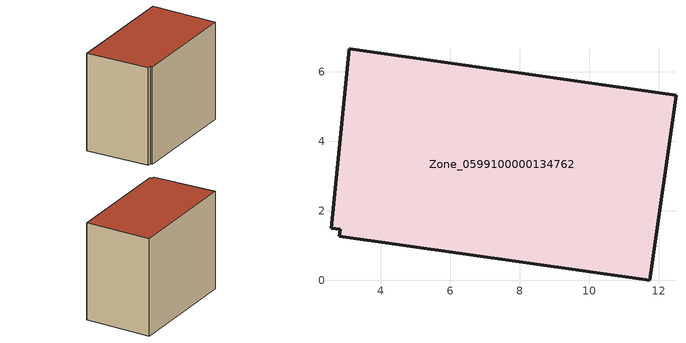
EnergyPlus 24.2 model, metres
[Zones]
Zone_0599100000134762
 floor ground (C_G): 3.09,6.67 12.49,5.33 11.74,0 2.81,1.27 2.84,1.47 2.59,1.5 z0
 wall outside (C_F): 2.81,1.27 11.74,0 12.49,5.33 3.09,6.67 2.59,1.5 2.84,1.47 2.81,1.27 z0:7.99
 roof outside (C_R): 3.09,6.67 2.59,1.5 2.84,1.47 2.81,1.27 11.74,0 12.49,5.33 z7.99
[BUILDING]
Pand.0599100000134762: North Axis=0; Terrain=City; Loads Convergence Tolerance Value=0.04; Temperature Convergence Tolerance Value=0.4; Solar Distribution=FullExterior; Maximum Number of Warmup Days=25; Minimum Number of Warmup Days=1
[Site:Location]
Rotterdam.The.Hague.AP_ZH_NLD Design_Conditions: Latitude=51.96; Longitude=4.45; Time Zone=1; Elevation=-4.5
[SITE:GROUNDTEMPERATURE:BUILDINGSURFACE]
18, 18, 18, 18, 18, 18, 18, 18, 18, 18, 18, 18
[MATERIAL] Thermal Absorptance=0.9; Solar Absorptance=0.7; Visible Absorptance=0.7
Name | Roughness | Thickness | Conductivity | Density | Specific Heat
G.TI.1975-1991 | MediumSmooth | 0.15 | 0.288461 | 540 | 1210
F.TI.1975-1991 | Rough | 0.3 | 0.230769 | 1920 | 840
R.TI.1975-1991 | MediumRough | 0.2 | 0.153846 | 1500 | 1000
[CONSTRUCTION]
C_G: G.TI.1975-1991
C_F: F.TI.1975-1991
C_R: R.TI.1975-1991
[ZONE]
Zone_0599100000134762: Type=1; Multiplier=1; Ceiling Height=Autocalculate; Volume=Autocalculate; Floor Area=autocalculate; Part of Total Floor Area=Yes
[ZONEINFILTRATION:DESIGNFLOWRATE]
Infil_Zone_0599100000134762: Zone or ZoneList or Space or SpaceList=Zone_0599100000134762; Schedule=AlwaysOn; Design Flow Rate Calculation Method=Flow/Area; Flow Rate per Floor Area=0.003; Constant Term Coefficient=1; Temperature Term Coefficient=0; Velocity Term Coefficient=0; Velocity Squared Term Coefficient=0
[HVACTEMPLATE:ZONE:IDEALLOADSAIRSYSTEM]
Zone_0599100000134762: Maximum Heating Supply Air Temperature=50; Minimum Cooling Supply Air Temperature=13; Maximum Heating Supply Air Humidity Ratio=0.0156; Minimum Cooling Supply Air Humidity Ratio=0.0077; Heating Limit=NoLimit; Cooling Limit=NoLimit; Dehumidification Control Type=ConstantSensibleHeatRatio; Cooling Sensible Heat Ratio=0.7; Dehumidification Setpoint=60; Humidification Control Type=None; Humidification Setpoint=30; Outdoor Air Method=None; Outdoor Air Flow Rate per Person=0.00944; Outdoor Air Flow Rate per Zone Floor Area=0; Outdoor Air Flow Rate per Zone=0; Demand Controlled Ventilation Type=None; Outdoor Air Economizer Type=NoEconomizer; Heat Recovery Type=None; Sensible Heat Recovery Effectiveness=0.7; Latent Heat Recovery Effectiveness=0.65
[ZONECONTROL:THERMOSTAT]
ThermostatControl_Zone_0599100000134762: Zone or ZoneList=Zone_0599100000134762; Control Type Schedule=DualSetpointControlType; Control 1=Thermostat_Zone_0599100000134762; Temperature Difference Between Cutout And Setpoint=0
[THERMOSTATSETPOINT:DUALSETPOINT]
Thermostat_Zone_0599100000134762: Heating Setpoint Temperature Schedule=HeatingSetpoint_Zone_0599100000134762; Cooling Setpoint Temperature Schedule=CoolingSetpoint_Zone_0599100000134762
[SCHEDULE:COMPACT]
HeatingSetpoint_Zone_0599100000134762: Through: 12/31, For: AllDays, Until: 24:00, 21
CoolingSetpoint_Zone_0599100000134762: Through: 12/31, For: AllDays, Until: 24:00, 24
DualSetpointControlType: Through: 12/31, For: AllDays, Until: 24:00, 4
AlwaysOn: Through: 12/31, For: AllDays, Until: 24:00, 1
